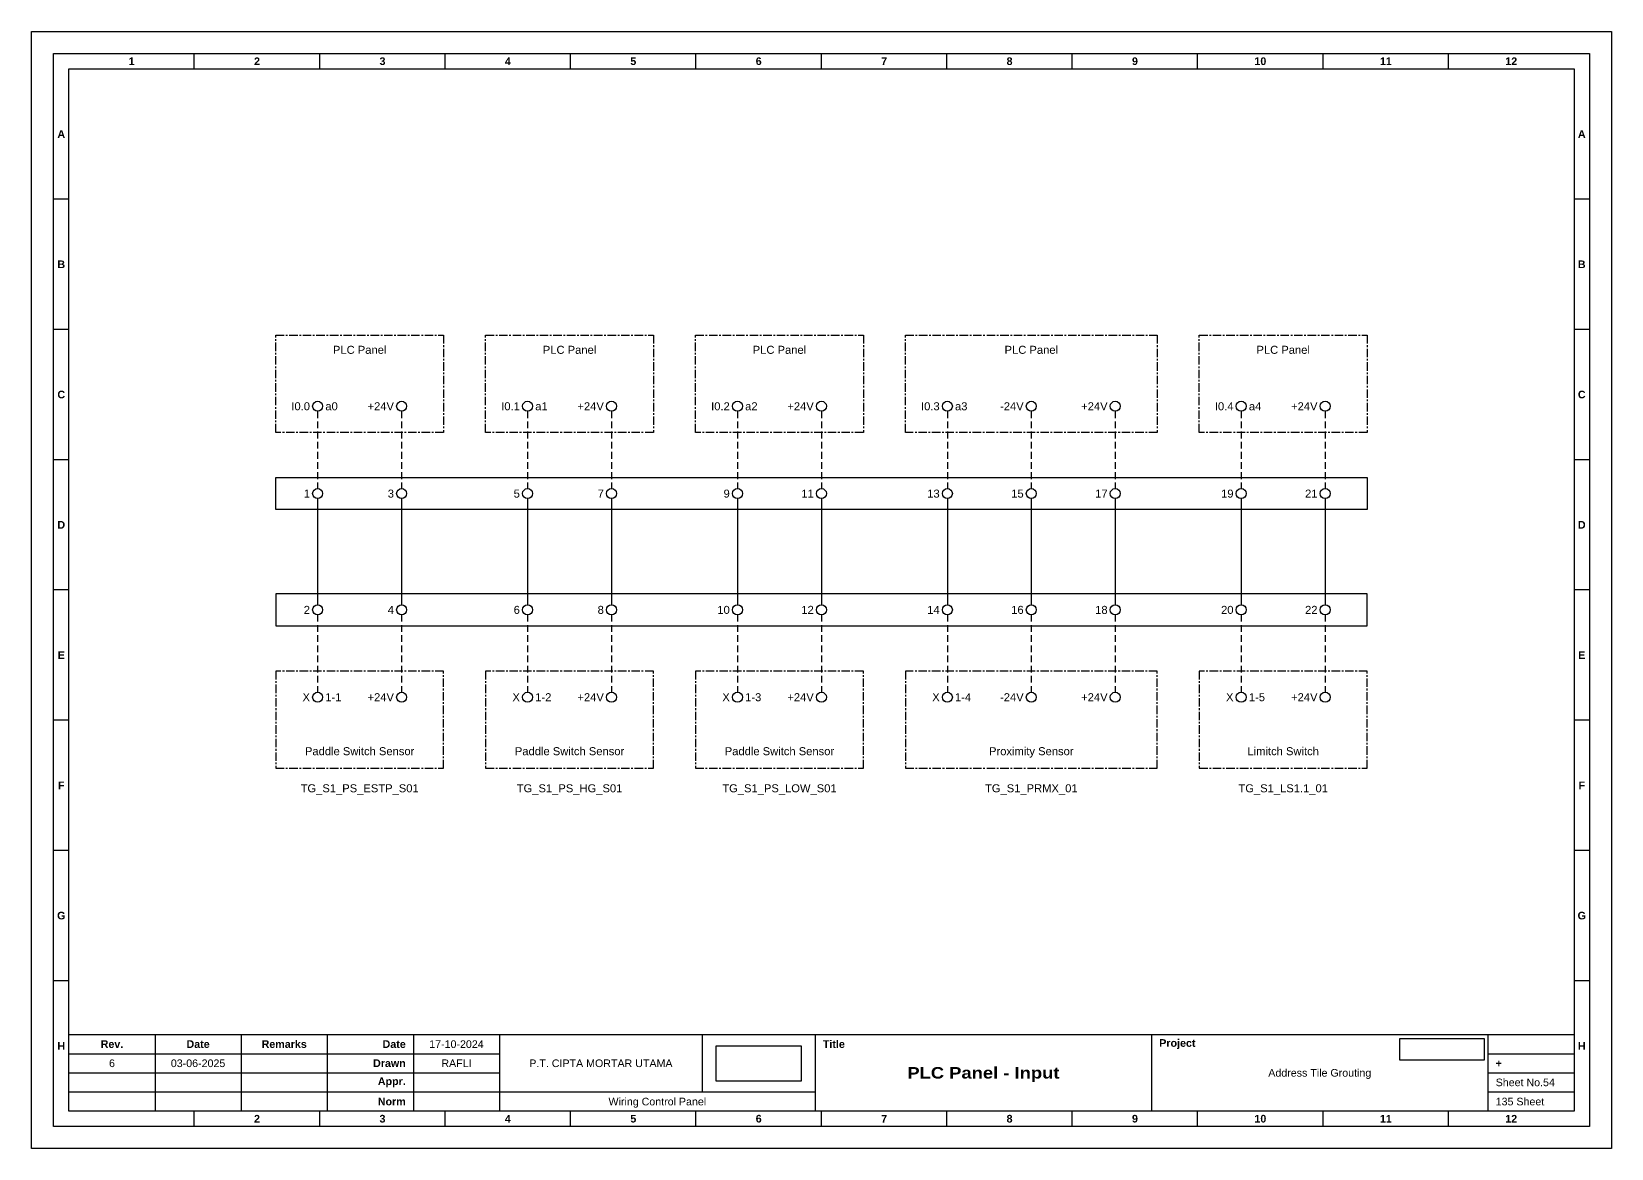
# Model space of a CAD drawing. Header units: millimetres. Extents: x 2277 to 9242, y 1004 to 1739.
# Drawn here: x 2277.3 to 2573.4, y 1529.4 to 1738.7 of the extents above; entities that cross this region are included whole.
import ezdxf
from ezdxf.enums import TextEntityAlignment as Align

# ---------------------------------------------------------------- set-up
doc = ezdxf.new("R2010")
doc.units = ezdxf.units.MM
doc.linetypes.add('CENTER', pattern=[50.8, 31.75, -6.35, 6.35, -6.35])
doc.linetypes.add('HIDDEN', pattern=[9.525, 6.35, -3.175])
doc.styles.add('Bold', font='ariblk.ttf', dxfattribs={"height": 25.4})
doc.styles.get("Standard").update_dxf_attribs({"font": 'arial.ttf'})
picture_1 = doc.add_image_def('image1.png', size_in_pixel=(2048, 847))
picture_2 = doc.add_image_def('image2.png', size_in_pixel=(2092, 542))

# ---------------------------------------------------------------- blocks, each defined once
blk = doc.blocks.new('KOP MU PROJECT')
at = {"color": 6, "ltscale": 50}
for p, q in [((27.74, 184.05), (27.74, 186.66)), ((49.13, 184.05), (49.13, 186.66)), ((70.51, 184.05), (70.51, 186.66)), ((91.89, 184.05), (91.89, 186.66)), ((113.27, 184.05), (113.27, 186.66)), ((134.66, 184.05), (134.66, 186.66)), ((156.04, 184.05), (156.04, 186.66)), ((177.42, 184.05), (177.42, 186.66)), ((198.8, 184.05), (198.8, 186.66)), ((220.19, 184.05), (220.19, 186.66)), ((241.57, 184.05), (241.57, 186.66)), ((6.36, 161.84), (3.75, 161.84)), ((265.59, 161.84), (262.98, 161.84)), ((6.36, 139.63), (3.75, 139.63)), ((265.59, 139.63), (262.98, 139.63)), ((6.36, 117.42), (3.75, 117.42)), ((265.59, 117.42), (262.98, 117.42)), ((6.36, 95.22), (3.75, 95.22)), ((265.59, 95.22), (262.98, 95.22)), ((6.36, 73.01), (3.75, 73.01)), ((265.59, 73.01), (262.98, 73.01)), ((6.36, 50.8), (3.75, 50.8)), ((265.59, 50.8), (262.98, 50.8)), ((6.36, 28.59), (3.75, 28.59)), ((265.59, 28.59), (262.98, 28.59)), ((27.74, 3.75), (27.74, 6.36)), ((49.13, 3.75), (49.13, 6.36)), ((70.51, 3.75), (70.51, 6.36)), ((91.89, 3.75), (91.89, 6.36)), ((113.27, 3.75), (113.27, 6.36)), ((134.66, 3.75), (134.66, 6.36)), ((156.04, 3.75), (156.04, 6.36)), ((177.42, 3.75), (177.42, 6.36)), ((198.8, 3.75), (198.8, 6.36)), ((220.19, 3.75), (220.19, 6.36)), ((241.57, 3.75), (241.57, 6.36))]:
    blk.add_line(p, q, dxfattribs=at)
at = {"ltscale": 50}
for p, q in [((6.36, 19.41), (262.98, 19.41)), ((21.04, 19.41), (21.04, 6.36)), ((35.72, 19.41), (35.72, 6.36)), ((50.41, 19.41), (50.41, 6.36)), ((65.09, 19.41), (65.09, 6.36)), ((79.77, 19.41), (79.77, 6.36)), ((114.35, 19.41), (114.35, 9.62)), ((133.6, 19.41), (133.6, 6.36)), ((190.95, 19.41), (190.95, 6.36)), ((248.3, 19.41), (248.3, 6.36)), ((6.36, 16.15), (79.77, 16.15)), ((248.3, 16.15), (262.98, 16.15)), ((6.36, 12.89), (79.77, 12.89)), ((248.3, 12.89), (262.98, 12.89)), ((6.36, 9.62), (133.6, 9.62)), ((248.3, 9.62), (262.98, 9.62))]:
    blk.add_line(p, q, dxfattribs=at)
at = {"color": 1, "ltscale": 50}
blk.add_lwpolyline([(269.34, 0), (0, 0), (0, 190.41), (269.34, 190.41)], close=True, dxfattribs=at)
at = {"color": 6, "ltscale": 50}
for points in [[(265.59, 3.75), (3.75, 3.75), (3.75, 186.66), (265.59, 186.66)], [(262.98, 6.36), (6.36, 6.36), (6.36, 184.05), (262.98, 184.05)]]:
    blk.add_lwpolyline(points, close=True, dxfattribs=at)
at = {"ltscale": 50, "char_height": 1.305, "attachment_point": 4}
for s, width, heights, insert in [('\\pxqc;{\\fArial|b1|i0|c0|p34;1}', 21.3825, [2.51], (6.36, 185.36)), ('\\pxqc;{\\fArial|b1|i0|c0|p34;2}', 21.3825, [2.51], (27.74, 185.36)), ('\\pxqc;{\\fArial|b1|i0|c0|p34;3}', 21.3825, [2.51], (49.13, 185.36)), ('\\pxqc;{\\fArial|b1|i0|c0|p34;4}', 21.3825, [2.51], (70.51, 185.36)), ('\\pxqc;{\\fArial|b1|i0|c0|p34;5}', 21.3825, [2.51], (91.89, 185.36)), ('\\pxqc;{\\fArial|b1|i0|c0|p34;6}', 21.3825, [2.51], (113.27, 185.36)), ('\\pxqc;{\\fArial|b1|i0|c0|p34;7}', 21.3825, [2.51], (134.66, 185.36)), ('\\pxqc;{\\fArial|b1|i0|c0|p34;8}', 21.3825, [2.51], (156.04, 185.36)), ('\\pxqc;{\\fArial|b1|i0|c0|p34;9}', 21.3825, [2.51], (177.42, 185.36)), ('\\pxqc;{\\fArial|b1|i0|c0|p34;10}', 21.3825, [2.51], (198.8, 185.36)), ('\\pxqc;{\\fArial|b1|i0|c0|p34;11}', 21.3825, [2.51], (220.19, 185.36)), ('\\pxqc;{\\fArial|b1|i0|c0|p34;12}', 21.3825, [2.51], (241.57, 185.36)), ('\\pxqc;{\\fArial|b1|i0|c0|p34;A}', 2.61, [2.51], (3.75, 172.95)), ('\\pxqc;{\\fArial|b1|i0|c0|p34;A}', 2.61, [2.51], (262.98, 172.95)), ('\\pxqc;{\\fArial|b1|i0|c0|p34;B}', 2.61, [2.51], (3.75, 150.74)), ('\\pxqc;{\\fArial|b1|i0|c0|p34;B}', 2.61, [2.51], (262.98, 150.74)), ('\\pxqc;{\\fArial|b1|i0|c0|p34;C}', 2.61, [2.51], (3.75, 128.53)), ('\\pxqc;{\\fArial|b1|i0|c0|p34;C}', 2.61, [2.51], (262.98, 128.53)), ('\\pxqc;{\\fArial|b1|i0|c0|p34;D}', 2.61, [2.51], (3.75, 106.32)), ('\\pxqc;{\\fArial|b1|i0|c0|p34;D}', 2.61, [2.51], (262.98, 106.32)), ('\\pxqc;{\\fArial|b1|i0|c0|p34;E}', 2.61, [2.51], (3.75, 84.11)), ('\\pxqc;{\\fArial|b1|i0|c0|p34;E}', 2.61, [2.51], (262.98, 84.11)), ('\\pxqc;{\\fArial|b1|i0|c0|p34;F}', 2.61, [2.51], (3.75, 61.9)), ('\\pxqc;{\\fArial|b1|i0|c0|p34;F}', 2.61, [2.51], (262.98, 61.9)), ('\\pxqc;{\\fArial|b1|i0|c0|p34;G}', 2.61, [2.51], (3.75, 39.69)), ('\\pxqc;{\\fArial|b1|i0|c0|p34;G}', 2.61, [2.51], (262.98, 39.69)), ('\\pxqc;{\\fArial|b1|i0|c0|p34;H}', 2.61, [2.51], (3.75, 17.47)), ('\\pxqc;{\\fArial|b1|i0|c0|p34;Rev.}', 14.6811, [2.88], (6.36, 17.78)), ('\\pxqc;{\\fArial|b1|i0|c0|p34;Date}', 14.6811, [2.88], (21.04, 17.78)), ('\\pxqc;{\\fArial|b1|i0|c0|p34;Remarks}', 14.6811, [2.88], (35.72, 17.78)), ('\\pxqr;{\\fArial|b1|i0|c0|p34;Date}', 13.3761, [2.88], (50.41, 17.78)), ('\\pxql;{\\fArial|b1|i0|c0|p34;Title}', 50.2419, [2.88], (134.9, 17.78)), ('\\pxql;{\\fArial|b1|i0|c0|p34;Project}', 50.2419, [2.88], (192.25, 17.78)), ('\\pxqc;{\\fArial|b1|i0|c0|p34;H}', 2.61, [2.51], (262.98, 17.47)), ('\\pxqr;{\\fArial|b1|i0|c0|p34;Drawn}', 13.3761, [2.88], (50.41, 14.52)), ('\\pxql;{\\fArial|b1|i0|c0|p34;+}', 14.6811, [2.88], (249.61, 14.52)), ('\\pxqr;{\\fArial|b1|i0|c0|p34;Appr.}', 13.3761, [2.88], (50.41, 11.26)), ('\\pxqr;{\\fArial|b1|i0|c0|p34;Norm}', 13.3761, [2.88], (50.41, 7.99)), ('\\pxqc;{\\fArial|b1|i0|c0|p34;2}', 21.3825, [2.51], (27.74, 5.06)), ('\\pxqc;{\\fArial|b1|i0|c0|p34;3}', 21.3825, [2.51], (49.13, 5.06)), ('\\pxqc;{\\fArial|b1|i0|c0|p34;4}', 21.3825, [2.51], (70.51, 5.06)), ('\\pxqc;{\\fArial|b1|i0|c0|p34;5}', 21.3825, [2.51], (91.89, 5.06)), ('\\pxqc;{\\fArial|b1|i0|c0|p34;6}', 21.3825, [2.51], (113.27, 5.06)), ('\\pxqc;{\\fArial|b1|i0|c0|p34;7}', 21.3825, [2.51], (134.66, 5.06)), ('\\pxqc;{\\fArial|b1|i0|c0|p34;8}', 21.3825, [2.51], (156.04, 5.06)), ('\\pxqc;{\\fArial|b1|i0|c0|p34;9}', 21.3825, [2.51], (177.42, 5.06)), ('\\pxqc;{\\fArial|b1|i0|c0|p34;10}', 21.3825, [2.51], (198.8, 5.06)), ('\\pxqc;{\\fArial|b1|i0|c0|p34;11}', 21.3825, [2.51], (220.19, 5.06)), ('\\pxqc;{\\fArial|b1|i0|c0|p34;12}', 21.3825, [2.51], (241.57, 5.06))]:
    blk.add_mtext_dynamic_manual_height_columns(s, width=width, gutter_width=0.0326, heights=heights, dxfattribs=dict(at, insert=insert))
at = {"ltscale": 50}
for tag, p in [('DATECREATED', (72.43, 17.78)), ('REV', (13.7, 14.52)), ('REVDATE', (28.38, 14.52)), ('REMARKS', (43.06, 14.52)), ('DRAWN', (72.43, 14.52)), ('COMPANY', (97.06, 14.52)), ('PROJECT', (219.62, 12.89)), ('APPR', (72.43, 11.26)), ('NORM', (72.43, 7.99)), ('DRAWINGCATEGORY', (106.68, 7.99)), ('DESCRIPTION', (162.27, 10.03))]:
    blk.add_attdef(tag, text='', height=1.3, dxfattribs=at).set_placement(p, align=Align.MIDDLE_CENTER)
at = {"ltscale": 50, "style": 'Bold'}
blk.add_attdef('TITLE', text='', height=1.96, dxfattribs=at).set_placement((162.27, 12.89), align=Align.MIDDLE_CENTER)
at = {"ltscale": 50}
for tag, p in [('SHEETNUMBER', (249.61, 11.26)), ('TOTALSHEET', (249.61, 7.99))]:
    blk.add_attdef(tag, text='', height=1.3, dxfattribs=at).set_placement(p, align=Align.MIDDLE_LEFT)
image = blk.add_image(picture_1, insert=(116.72, 11.48), size_in_units=(14.5, 6), dxfattribs=at)
image.dxf.flags = 15
image = blk.add_image(picture_2, insert=(233.29, 15.04), size_in_units=(14.36, 3.72), dxfattribs=at)
image.dxf.flags = 15

msp = doc.modelspace()

# ---------------------------------------------------------------- linework, layer by layer
at = {"linetype": 'HIDDEN', "ltscale": 0.2}
for p, q in [((2330.89, 1667.52), (2330.89, 1653.03)), ((2346.63, 1667.52), (2346.63, 1653.03)), ((2370.23, 1667.52), (2370.23, 1653.03)), ((2385.96, 1667.52), (2385.96, 1653.03)), ((2409.57, 1667.52), (2409.57, 1653.03)), ((2425.3, 1667.52), (2425.3, 1653.03)), ((2448.91, 1667.52), (2448.91, 1653.03)), ((2464.64, 1667.52), (2464.64, 1653.03)), ((2480.38, 1667.52), (2480.38, 1653.03)), ((2503.98, 1667.52), (2503.98, 1653.03)), ((2519.72, 1667.52), (2519.72, 1653.03)), ((2330.89, 1629.36), (2330.89, 1614.87)), ((2346.63, 1629.36), (2346.63, 1614.87)), ((2370.23, 1629.36), (2370.23, 1614.87)), ((2385.96, 1629.36), (2385.96, 1614.87)), ((2409.57, 1629.36), (2409.57, 1614.87)), ((2425.3, 1629.36), (2425.3, 1614.87)), ((2448.91, 1629.36), (2448.91, 1614.87)), ((2464.64, 1629.36), (2464.64, 1614.87)), ((2480.38, 1629.36), (2480.38, 1614.87)), ((2503.98, 1629.36), (2503.98, 1614.87)), ((2519.72, 1629.36), (2519.72, 1614.87))]:
    msp.add_line(p, q, dxfattribs=at)
at = {"ltscale": 0.2}
for p, q in [((2330.89, 1651.15), (2330.89, 1631.24)), ((2346.63, 1651.15), (2346.63, 1631.24)), ((2370.23, 1651.15), (2370.23, 1631.24)), ((2385.96, 1651.15), (2385.96, 1631.24)), ((2409.57, 1651.15), (2409.57, 1631.24)), ((2425.3, 1651.15), (2425.3, 1631.24)), ((2448.91, 1651.15), (2448.91, 1631.24)), ((2464.64, 1651.15), (2464.64, 1631.24)), ((2480.38, 1651.15), (2480.38, 1631.24)), ((2503.98, 1651.15), (2503.98, 1631.24)), ((2519.72, 1651.15), (2519.72, 1631.24))]:
    msp.add_line(p, q, dxfattribs=at)
at = {"linetype": 'CENTER', "ltscale": 0.05}
for points in [[(2323.02, 1681.79), (2354.49, 1681.79), (2354.49, 1663.56), (2323.02, 1663.56)], [(2362.36, 1681.79), (2393.83, 1681.79), (2393.83, 1663.56), (2362.36, 1663.56)], [(2401.7, 1681.79), (2433.17, 1681.79), (2433.17, 1663.56), (2401.7, 1663.56)], [(2441.04, 1681.79), (2488.25, 1681.79), (2488.25, 1663.56), (2441.04, 1663.56)], [(2496.11, 1681.79), (2527.59, 1681.79), (2527.59, 1663.56), (2496.11, 1663.56)], [(2323.02, 1600.61), (2354.49, 1600.61), (2354.49, 1618.83), (2323.02, 1618.83)], [(2362.36, 1600.61), (2393.83, 1600.61), (2393.83, 1618.83), (2362.36, 1618.83)], [(2401.7, 1600.61), (2433.17, 1600.61), (2433.17, 1618.83), (2401.7, 1618.83)], [(2441.04, 1600.61), (2488.25, 1600.61), (2488.25, 1618.83), (2441.04, 1618.83)], [(2496.11, 1600.61), (2527.59, 1600.61), (2527.59, 1618.83), (2496.11, 1618.83)]]:
    msp.add_lwpolyline(points, close=True, dxfattribs=at)
at = {"ltscale": 0.05}
for points in [[(2323.02, 1655.1), (2527.59, 1655.1), (2527.59, 1649.09), (2323.02, 1649.09)], [(2323.02, 1627.3), (2527.59, 1627.3), (2527.59, 1633.31), (2323.02, 1633.31)]]:
    msp.add_lwpolyline(points, close=True, dxfattribs=at)
for centre in [(2330.89, 1668.46), (2346.63, 1668.46), (2370.23, 1668.46), (2385.96, 1668.46), (2409.57, 1668.46), (2425.3, 1668.46), (2448.91, 1668.46), (2464.64, 1668.46), (2480.38, 1668.46), (2503.98, 1668.46), (2519.72, 1668.46), (2330.89, 1652.09), (2346.63, 1652.09), (2370.23, 1652.09), (2385.96, 1652.09), (2409.57, 1652.09), (2425.3, 1652.09), (2448.91, 1652.09), (2464.64, 1652.09), (2480.38, 1652.09), (2503.98, 1652.09), (2519.72, 1652.09), (2330.89, 1630.3), (2346.63, 1630.3), (2370.23, 1630.3), (2385.96, 1630.3), (2409.57, 1630.3), (2425.3, 1630.3), (2448.91, 1630.3), (2464.64, 1630.3), (2480.38, 1630.3), (2503.98, 1630.3), (2519.72, 1630.3), (2330.89, 1613.93), (2346.63, 1613.93), (2370.23, 1613.93), (2385.96, 1613.93), (2409.57, 1613.93), (2425.3, 1613.93), (2448.91, 1613.93), (2464.64, 1613.93), (2480.38, 1613.93), (2503.98, 1613.93), (2519.72, 1613.93)]:
    msp.add_circle(centre, 0.938)

# ---------------------------------------------------------------- block references
at = {"xscale": 1.099296583304004, "yscale": 1.099296583304004, "zscale": 1.099296583304004}
msp.add_blockref('KOP MU PROJECT', (2277.28, 1529.36), dxfattribs=at).add_auto_attribs({'TITLE': 'PLC Panel - Input', 'PROJECT': 'Address Tile Grouting', 'COMPANY': 'P.T. CIPTA MORTAR UTAMA', 'DRAWINGCATEGORY': 'Wiring Control Panel', 'DRAWN': 'RAFLI', 'DATECREATED': '17-10-2024', 'REVDATE': '03-06-2025', 'REV': '6', 'SHEETNUMBER': 'Sheet No.54', 'TOTALSHEET': '135 Sheet'})

# ---------------------------------------------------------------- texts
for s, p in [('PLC Panel', (2338.76, 1679.79)), ('PLC Panel', (2378.1, 1679.79)), ('PLC Panel', (2417.44, 1679.79)), ('PLC Panel', (2464.64, 1679.79)), ('PLC Panel', (2511.85, 1679.79)), ('TG_S1_PS_ESTP_S01', (2338.76, 1597.61)), ('TG_S1_PS_HG_S01', (2378.1, 1597.61)), ('TG_S1_PS_LOW_S01', (2417.44, 1597.61)), ('TG_S1_PRMX_01', (2464.64, 1597.61)), ('TG_S1_LS1.1_01', (2511.85, 1597.61))]:
    msp.add_text(s, height=1.5).set_placement(p, align=Align.TOP_CENTER)
for s, p in [('I0.0', (2329.45, 1668.46)), ('+24V', (2345.19, 1668.46)), ('I0.1', (2368.79, 1668.46)), ('+24V', (2384.53, 1668.46)), ('I0.2', (2408.13, 1668.46)), ('+24V', (2423.87, 1668.46)), ('I0.3', (2447.47, 1668.46)), ('-24V', (2463.21, 1668.46)), ('+24V', (2478.94, 1668.46)), ('I0.4', (2502.54, 1668.46)), ('+24V', (2518.28, 1668.46)), ('1', (2329.45, 1652.09)), ('3', (2345.19, 1652.09)), ('5', (2368.79, 1652.09)), ('7', (2384.53, 1652.09)), ('9', (2408.13, 1652.09)), ('11', (2423.87, 1652.09)), ('13', (2447.47, 1652.09)), ('15', (2463.21, 1652.09)), ('17', (2478.94, 1652.09)), ('19', (2502.54, 1652.09)), ('21', (2518.28, 1652.09)), ('2', (2329.45, 1630.3)), ('4', (2345.19, 1630.3)), ('6', (2368.79, 1630.3)), ('8', (2384.53, 1630.3)), ('10', (2408.13, 1630.3)), ('12', (2423.87, 1630.3)), ('14', (2447.47, 1630.3)), ('16', (2463.21, 1630.3)), ('18', (2478.94, 1630.3)), ('20', (2502.54, 1630.3)), ('22', (2518.28, 1630.3)), ('X', (2329.45, 1613.93)), ('+24V', (2345.19, 1613.93)), ('X', (2368.79, 1613.93)), ('+24V', (2384.53, 1613.93)), ('X', (2408.13, 1613.93)), ('+24V', (2423.87, 1613.93)), ('X', (2447.47, 1613.93)), ('-24V', (2463.21, 1613.93)), ('+24V', (2478.94, 1613.93)), ('X', (2502.54, 1613.93)), ('+24V', (2518.28, 1613.93))]:
    msp.add_text(s, height=1.5).set_placement(p, align=Align.MIDDLE_RIGHT)
for s, p in [('a0', (2332.33, 1668.46)), ('a1', (2371.67, 1668.46)), ('a2', (2411.01, 1668.46)), ('a3', (2450.34, 1668.46)), ('a4', (2505.42, 1668.46)), ('1-1', (2332.33, 1613.93)), ('1-2', (2371.67, 1613.93)), ('1-3', (2411.01, 1613.93)), ('1-4', (2450.34, 1613.93)), ('1-5', (2505.42, 1613.93))]:
    msp.add_text(s, height=1.5).set_placement(p, align=Align.MIDDLE_LEFT)
for s, p in [('Paddle Switch Sensor', (2338.76, 1602.61)), ('Paddle Switch Sensor', (2378.1, 1602.61)), ('Paddle Switch Sensor', (2417.44, 1602.61)), ('Proximity Sensor', (2464.64, 1602.61)), ('Limitch Switch', (2511.85, 1602.61))]:
    msp.add_text(s, height=1.5).set_placement(p, align=Align.BOTTOM_CENTER)

doc.saveas('drawing.dxf')
